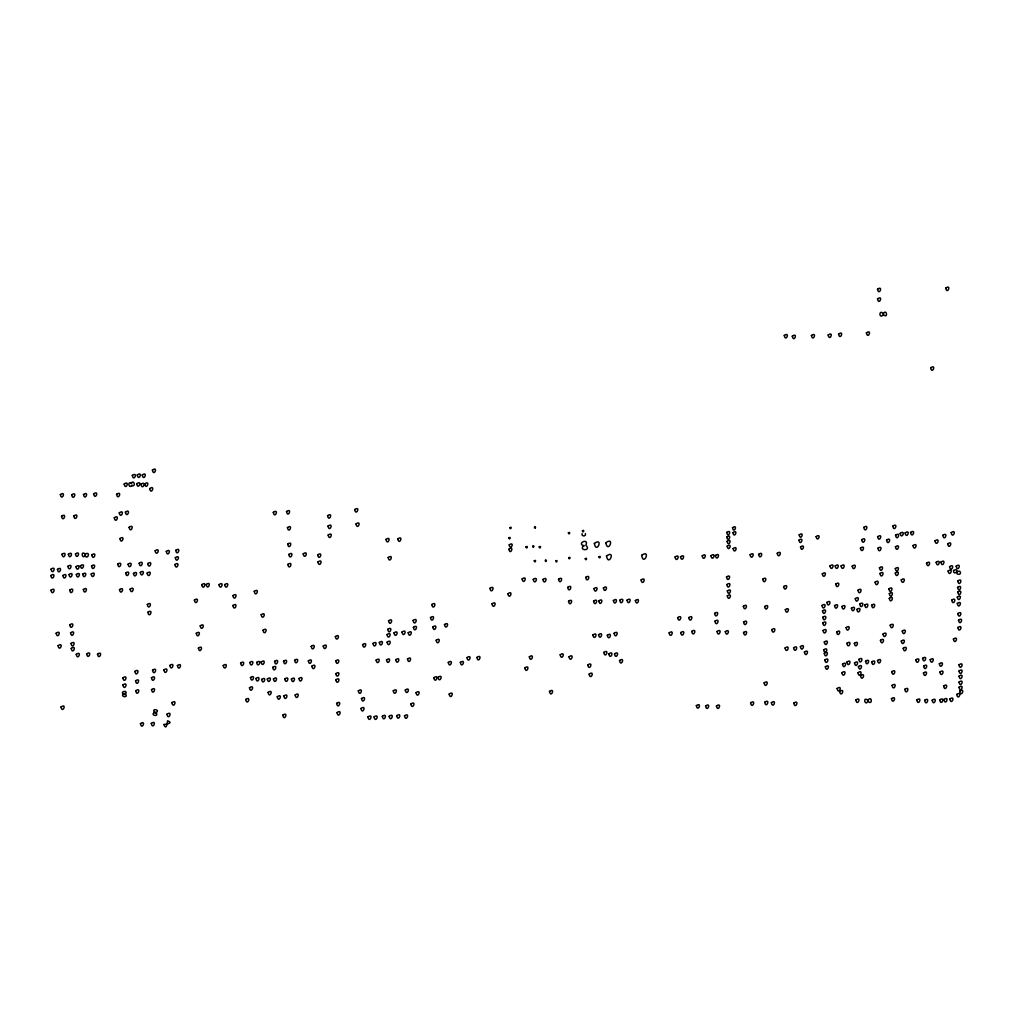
<?xml version="1.0" encoding="UTF-8"?>
<svg xmlns="http://www.w3.org/2000/svg" width="1014" height="1014" viewBox="0 0 1014 1014"><rect width="100%" height="100%" fill="white"/><g stroke="black" fill="none" stroke-linecap="round" stroke-linejoin="round"><path stroke-width="1.5" d="M85.455 554.848C82.413 561.021 80.081 549.613 85.303 554.1M582.074 533.605C580.933 536.761 586.612 536.698 585.408 533.567M883.27 313.985C886.312 307.8 888.644 319.207 883.422 314.72M867.997 701.016C864.955 707.189 862.61 695.794 867.845 700.268M535.531 527.812C535.519 524.568 533.187 528.649 535.253 527.99M532.781 546.128C532.794 549.373 535.113 545.291 533.06 545.95M545.291 560.298C545.304 563.543 547.623 559.462 545.57 560.108M555.913 560.767C555.926 564.012 558.245 559.931 556.192 560.577M130.996 483.26C134.292 478.849 136.193 488.064 131.414 485.313M132.15 485.262C128.854 489.661 126.953 480.459 131.719 483.196M883.131 314.936C878.948 319.511 878.859 308.953 883.118 313.465M868.123 699.901C872.306 695.312 872.395 705.871 868.136 701.358M85.544 553.847C91.184 551.198 87.166 561.021 84.999 555.178M125.026 694.476C129.513 689.254 118.106 691.586 124.278 694.628M583.887 545.342C577.714 551.172 592.151 551.046 585.877 545.329C589.311 537.521 576.053 543.124 584.001 546.052M124.392 693.449C118.207 696.517 129.678 698.785 125.115 693.589M154.977 712.221C148.779 715.288 160.25 717.557 155.687 712.36M155.548 712.893C161.746 709.825 150.275 707.557 154.838 712.753M509.839 527.66C510.511 530.892 512.514 525.721 509.839 527.66M508.876 537.838C509.535 541.083 511.55 535.912 508.876 537.838M525.987 546.876C526.646 550.12 528.662 544.949 525.987 546.876M534.251 560.805C534.91 564.038 536.926 558.879 534.251 560.805M539.207 546.876C539.866 550.12 541.882 544.949 539.207 546.876M568.385 532.832C569.044 536.076 571.059 530.905 568.385 532.832M568.715 557.738C569.374 560.97 571.389 555.811 568.715 557.738M582.416 530.791C583.075 534.023 585.091 528.852 582.416 530.791M585.243 558.689C585.902 561.921 587.917 556.749 585.243 558.689M598.932 556.8C599.591 560.032 601.606 554.861 598.932 556.8M60.358 494.566C61.753 501.981 66.544 490.244 60.358 494.566M51.042 569.158C52.436 576.573 57.228 564.836 51.042 569.158M61.524 516.253C62.919 523.668 67.71 511.931 61.524 516.253M50.839 575.546C52.234 582.961 57.025 571.224 50.839 575.546M50.992 590.186C52.386 597.601 57.19 585.877 50.992 590.186M71.702 494.781C73.097 502.196 77.888 490.472 71.702 494.781M57.43 569.361C58.825 576.763 63.616 565.039 57.43 569.361M61.981 554.278C63.375 561.693 68.166 549.956 61.981 554.278M73.794 515.961C75.188 523.376 79.992 511.639 73.794 515.961M62.893 575.496C64.288 582.911 69.079 571.186 62.893 575.496M68.356 554.24C69.751 561.655 74.542 549.918 68.356 554.24M67.925 566.306C69.32 573.721 74.111 561.984 67.925 566.306M56.15 633.205C57.544 640.62 62.348 628.895 56.15 633.205M83.503 494.515C84.897 501.93 89.701 490.193 83.503 494.515M68.99 574.532C70.384 581.947 75.175 570.21 68.99 574.532M75.429 553.936C76.823 561.35 81.614 549.613 75.429 553.936M58.102 645.652C59.496 653.067 64.3 641.33 58.102 645.652M69.662 590.097C71.056 597.512 75.847 585.775 69.662 590.097M75.974 566.674C77.368 574.076 82.172 562.352 75.974 566.674M76.316 574.456C77.71 581.859 82.502 570.134 76.316 574.456M93.643 493.843C95.037 501.258 99.828 489.521 93.643 493.843M80.423 565.774C81.817 573.176 86.621 561.452 80.423 565.774M69.738 624.827C71.132 632.242 75.923 620.505 69.738 624.827M70.549 632.825C71.943 640.24 76.734 628.503 70.549 632.825M82.679 574.178C84.073 581.592 88.864 569.855 82.679 574.178M71.005 643.434C72.4 650.849 77.191 639.124 71.005 643.434M71.221 648.39C72.615 655.804 77.406 644.08 71.221 648.39M83.338 589.502C84.732 596.916 89.524 585.192 83.338 589.502M61.03 706.961C62.424 714.376 67.228 702.639 61.03 706.961M91.78 554.886C93.174 562.301 97.965 550.564 91.78 554.886M91.539 566.002C92.933 573.417 97.737 561.68 91.539 566.002M91.184 574.051C92.578 581.466 97.369 569.729 91.184 574.051M76.253 654.322C77.647 661.736 82.451 649.999 76.253 654.322M116.572 494.274C117.966 501.689 122.77 489.952 116.572 494.274M86.634 653.878C88.028 661.293 92.819 649.556 86.634 653.878M114.278 517.761C115.672 525.176 120.463 513.452 114.278 517.761M124.177 484.02C125.571 491.435 130.362 479.711 124.177 484.02M119.272 512.818C120.666 520.233 125.457 508.508 119.272 512.818M119.906 538.548C121.3 545.963 126.091 534.239 119.906 538.548M132.302 475.401C133.696 482.816 138.5 471.092 132.302 475.401M97.509 654.119C98.903 661.534 103.707 649.797 97.509 654.119M125.381 512.083C126.775 519.498 131.566 507.773 125.381 512.083M117.687 564.164C119.082 571.579 123.885 559.855 117.687 564.164M137.245 474.958C138.639 482.372 143.443 470.635 137.245 474.958M136.687 483.716C138.081 491.131 142.873 479.407 136.687 483.716M129.108 527.293C130.502 534.695 135.293 522.971 129.108 527.293M119.5 589.603C120.894 597.018 125.685 585.293 119.5 589.603M142.214 474.983C143.608 482.385 148.399 470.661 142.214 474.983M140.959 484.248C142.353 491.663 147.144 479.926 140.959 484.248M125.635 573.037C127.029 580.452 131.82 568.727 125.635 573.037M128.094 564.19C129.488 571.604 134.279 559.88 128.094 564.19M144.723 483.843C146.117 491.258 150.909 479.533 144.723 483.843M152.392 470.052C153.786 477.467 158.59 465.73 152.392 470.052M149.654 488.596C151.048 496.011 155.839 484.286 149.654 488.596M130.109 589.147C131.503 596.562 136.294 584.837 130.109 589.147M133.442 573.417C134.837 580.832 139.64 569.095 133.442 573.417M139.159 563.239C140.553 570.654 145.344 558.929 139.159 563.239M140.262 572.416C141.656 579.831 146.447 568.094 140.262 572.416M122.871 677.834C124.266 685.249 129.057 673.524 122.871 677.834M122.935 684.919C124.329 692.334 129.133 680.609 122.935 684.919M147.676 563.581C149.071 570.996 153.862 559.272 147.676 563.581M147.144 573.062C148.538 580.477 153.329 568.74 147.144 573.062M155.155 550.741C156.549 558.156 161.34 546.419 155.155 550.741M147.309 604.483C148.703 611.898 153.494 600.161 147.309 604.483M134.887 671.407C136.282 678.822 141.073 667.098 134.887 671.407M147.879 612.253C149.273 619.668 154.065 607.931 147.879 612.253M135.521 680.838C136.915 688.253 141.707 676.515 135.521 680.838M135.711 690.749C137.105 698.164 141.897 686.44 135.711 690.749M166.296 551.439C167.69 558.853 172.481 547.129 166.296 551.439M140.439 723.628C141.833 731.043 146.624 719.306 140.439 723.628M175.701 550.336C177.095 557.738 181.886 546.014 175.701 550.336M152.544 670.178C153.938 677.593 158.742 665.868 152.544 670.178M151.454 677.783C152.848 685.198 157.652 673.473 151.454 677.783M175.308 557.675C176.702 565.09 181.493 553.352 175.308 557.675M174.89 564.544C176.284 571.959 181.075 560.222 174.89 564.544M151.492 689.596C152.886 697.011 157.677 685.287 151.492 689.596M151.289 723.4C152.683 730.815 157.487 719.078 151.289 723.4M163.875 669.924C165.269 677.339 170.073 665.615 163.875 669.924M169.832 665.425C171.227 672.827 176.018 661.103 169.832 665.425M163.862 724.516C166.245 730.828 167.297 723.134 167.589 720.777C173.964 723.109 166.22 724.186 163.862 724.516M166.968 714.224C168.362 721.626 173.153 709.901 166.968 714.224M177.399 665.564C178.794 672.979 183.585 661.255 177.399 665.564M171.898 702.664C173.293 710.079 178.096 698.342 171.898 702.664M194.371 600.098C195.765 607.5 200.569 595.776 194.371 600.098M201.748 584.647C203.142 592.062 207.933 580.338 201.748 584.647M196.272 633.332C197.667 640.747 202.47 629.01 196.272 633.332M206.222 584.457C207.617 591.872 212.42 580.147 206.222 584.457M200.214 625.828C201.609 633.243 206.4 621.519 200.214 625.828M198.389 648.123C199.783 655.538 204.575 643.814 198.389 648.123M218.999 584.622C220.393 592.037 225.184 580.3 218.999 584.622M224.664 584.609C226.059 592.024 230.85 580.3 224.664 584.609M232.928 595.598C234.323 603.013 239.127 591.276 232.928 595.598M232.89 605.523C234.285 612.938 239.076 601.213 232.89 605.523M223.232 665.488C224.626 672.903 229.418 661.166 223.232 665.488M254.248 591.377C255.655 598.792 260.446 587.055 254.248 591.377M240.61 663.08C242.016 670.495 246.808 658.77 240.61 663.08M273.298 512.349C274.693 519.764 279.496 508.027 273.298 512.349M249.799 662.459C251.193 669.874 255.997 658.137 249.799 662.459M261.168 614.712C262.563 622.114 267.354 610.39 261.168 614.712M245.73 699.495C247.124 706.897 251.916 695.173 245.73 699.495M250.458 677.542C251.852 684.957 256.643 673.233 250.458 677.542M249.469 687.746C250.864 695.16 255.667 683.436 249.469 687.746M256.656 662.396C258.05 669.81 262.841 658.073 256.656 662.396M263.019 630.226C264.413 637.641 269.204 625.904 263.019 630.226M286.506 511.538C287.9 518.953 292.691 507.228 286.506 511.538M255.934 678.493C257.328 685.908 262.119 674.183 255.934 678.493M261.13 661.965C262.525 669.379 267.316 657.655 261.13 661.965M287.431 527.572C288.825 534.986 293.616 523.249 287.431 527.572M287.659 544.1C289.053 551.515 293.857 539.778 287.659 544.1M261.637 679.431C263.032 686.846 267.823 675.109 261.637 679.431M288.813 554.443C290.207 561.857 295.011 550.133 288.813 554.443M287.824 564.418C289.218 571.82 294.022 560.096 287.824 564.418M267.29 678.949C268.685 686.364 273.476 674.64 267.29 678.949M272.703 667.377C274.097 674.792 278.888 663.055 272.703 667.377M268.102 692.385C269.496 699.799 274.287 688.062 268.102 692.385M274.566 661.394C275.96 668.809 280.751 657.072 274.566 661.394M273.438 678.924C274.832 686.339 279.623 674.602 273.438 678.924M303.199 553.821C304.606 561.236 309.397 549.512 303.199 553.821M283.54 661.242C284.934 668.657 289.725 656.92 283.54 661.242M277.266 696.719C278.66 704.134 283.451 692.397 277.266 696.719M284.769 678.911C286.163 686.326 290.967 674.589 284.769 678.911M283.857 695.959C285.251 703.374 290.042 691.649 283.857 695.959M282.792 715.149C284.186 722.564 288.977 710.827 282.792 715.149M294.605 660.291C295.999 667.706 300.79 655.969 294.605 660.291M291.398 679.101C292.793 686.503 297.584 674.779 291.398 679.101M317.661 554.861C319.055 562.276 323.846 550.539 317.661 554.861M317.965 561.933C319.359 569.348 324.15 557.624 317.965 561.933M327.56 515.682C328.954 523.097 333.745 511.36 327.56 515.682M328.004 526.063C329.398 533.478 334.189 521.741 328.004 526.063M295.15 695.008C296.544 702.41 301.335 690.686 295.15 695.008M298.94 678.531C300.334 685.946 305.125 674.221 298.94 678.531M328.156 535.037C329.55 542.452 334.341 530.715 328.156 535.037M308.332 660.887C309.726 668.302 314.53 656.565 308.332 660.887M311.197 646.349C312.591 653.751 317.382 642.027 311.197 646.349M311.868 666.16C313.263 673.575 318.054 661.85 311.868 666.16M323.238 646.057C324.632 653.472 329.423 641.748 323.238 646.057M354.697 509.56C356.091 516.963 360.895 505.238 354.697 509.56M356.028 523.908C357.422 531.323 362.213 519.599 356.028 523.908M335.355 636.564C336.749 643.979 341.541 632.242 335.355 636.564M335.748 660.887C337.142 668.302 341.933 656.565 335.748 660.887M335.824 673.638C337.218 681.053 342.01 669.329 335.824 673.638M335.849 679.786C337.244 687.2 342.035 675.463 335.849 679.786M336.623 703.374C338.017 710.789 342.821 699.064 336.623 703.374M337.016 712.576C338.41 719.991 343.214 708.266 337.016 712.576M362.632 644.6C364.026 652.015 368.83 640.29 362.632 644.6M385.992 539.397C387.386 546.812 392.177 535.088 385.992 539.397M358.297 690.864C359.691 698.278 364.482 686.554 358.297 690.864M388.185 557.497C389.579 564.912 394.383 553.175 388.185 557.497M361.466 698.532C362.86 705.947 367.651 694.21 361.466 698.532M372.987 643.446C374.381 650.861 379.173 639.137 372.987 643.446M360.946 708.482C362.34 715.897 367.131 704.16 360.946 708.482M397.792 538.89C399.186 546.305 403.978 534.581 397.792 538.89M379.325 642.47C380.719 649.885 385.51 638.148 379.325 642.47M376.118 660.101C377.512 667.504 382.303 655.779 376.118 660.101M367.93 716.923C369.324 724.338 374.115 712.601 367.93 716.923M388.552 620.809C389.946 628.224 394.738 616.487 388.552 620.809M387.728 629.352C389.123 636.767 393.926 625.03 387.728 629.352M387.018 634.574C388.413 641.989 393.204 630.264 387.018 634.574M387.107 642.141C388.501 649.543 393.293 637.819 387.107 642.141M374.065 716.898C375.459 724.3 380.263 712.576 374.065 716.898M386.499 659.886C387.893 667.301 392.697 655.564 386.499 659.886M394.028 632.863C395.422 640.278 400.213 628.541 394.028 632.863M382.316 716.302C383.71 723.717 388.501 711.98 382.316 716.302M395.714 659.721C397.108 667.136 401.899 655.412 395.714 659.721M402.026 632.039C403.42 639.454 408.211 627.729 402.026 632.039M393.267 690.788C394.661 698.202 399.453 686.465 393.267 690.788M389.161 716.239C390.555 723.654 395.346 711.929 389.161 716.239M408.198 632.723C409.593 640.138 414.384 628.401 408.198 632.723M413.104 620.454C414.498 627.869 419.302 616.144 413.104 620.454M413.395 627.298C414.802 634.713 419.593 622.989 413.395 627.298M407.489 658.986C408.883 666.401 413.687 654.664 407.489 658.986M396.702 715.681C398.096 723.096 402.888 711.372 396.702 715.681M405.283 690.027C406.677 697.442 411.469 685.718 405.283 690.027M404.497 715.821C405.892 723.236 410.695 711.498 404.497 715.821M410.847 703.97C412.242 711.384 417.033 699.647 410.847 703.97M431.799 604.534C433.193 611.949 437.985 600.212 431.799 604.534M430.468 617.589C431.863 625.004 436.654 613.267 430.468 617.589M416.032 692.638C417.426 700.053 422.217 688.329 416.032 692.638M432.763 626.944C434.157 634.358 438.948 622.621 432.763 626.944M436.172 640.265C437.566 647.68 442.358 635.943 436.172 640.265M433.815 677.694C435.209 685.109 440 673.385 433.815 677.694M444.474 624.548C445.868 631.963 450.66 620.226 444.474 624.548M438.048 677.276C439.442 684.691 444.246 672.966 438.048 677.276M448.277 662.421C449.671 669.836 454.475 658.111 448.277 662.421M449.164 694.045C450.558 701.46 455.362 689.735 449.164 694.045M460.331 662.383C461.725 669.798 466.516 658.061 460.331 662.383M466.972 657.604C468.367 665.019 473.17 653.295 466.972 657.604M489.939 588.335C491.334 595.738 496.125 584.013 489.939 588.335M476.897 657.414C478.291 664.829 483.082 653.105 476.897 657.414M492.018 603.837C493.412 611.252 498.204 599.515 492.018 603.837M509.205 544.848C510.549 551.946 515.137 540.716 509.205 544.848M508.901 549.182C510.232 556.28 514.82 545.05 508.901 549.182M507.887 593.697C509.282 601.112 514.073 589.388 507.887 593.697M522.134 578.918C523.528 586.32 528.332 574.596 522.134 578.918M533.263 579.374C534.657 586.789 539.448 575.065 533.263 579.374M524.834 667.884C526.228 675.286 531.032 663.562 524.834 667.884M542.959 579.438C544.353 586.853 549.144 575.115 542.959 579.438M529.321 656.819C530.715 664.233 535.519 652.496 529.321 656.819M558.537 579.235C559.931 586.65 564.735 574.925 558.537 579.235M567.688 587.347C569.082 594.762 573.873 583.037 567.688 587.347M549.474 691.396C550.868 698.811 555.672 687.074 549.474 691.396M568.524 601.264C569.919 608.666 574.71 596.942 568.524 601.264M560.184 654.778C561.579 662.193 566.382 650.468 560.184 654.778M569.019 656.768C570.413 664.183 575.204 652.446 569.019 656.768M585.686 577.359C587.081 584.774 591.872 573.049 585.686 577.359M594.356 543.453C596.447 554.962 603.888 536.71 594.356 543.453M593.963 588.589C595.357 596.004 600.161 584.267 593.963 588.589M593.558 601.125C594.952 608.539 599.756 596.815 593.558 601.125M605.827 542.731C607.918 554.24 615.371 535.988 605.827 542.731M606.499 555.964C608.59 567.472 616.043 549.22 606.499 555.964M598.754 600.909C600.149 608.311 604.94 596.587 598.754 600.909M592.886 634.941C594.28 642.356 599.084 630.632 592.886 634.941M587.803 664.931C589.197 672.345 593.989 660.621 587.803 664.931M603.393 587.943C604.788 595.357 609.579 583.633 603.393 587.943M589.134 674.095C590.528 681.509 595.332 669.772 589.134 674.095M598.552 634.701C599.946 642.116 604.737 630.378 598.552 634.701M613.381 600.516C614.776 607.918 619.567 596.194 613.381 600.516M603.799 652.433C605.193 659.848 609.984 648.111 603.799 652.433M607.323 635.271C608.717 642.686 613.508 630.949 607.323 635.271M608.831 653.865C610.225 661.28 615.016 649.556 608.831 653.865M619.757 600.237C621.151 607.652 625.942 595.915 619.757 600.237M614.091 633.319C615.485 640.734 620.276 629.01 614.091 633.319M614.497 653.865C615.891 661.28 620.682 649.543 614.497 653.865M627.07 600.161C628.465 607.576 633.256 595.839 627.07 600.161M619.503 660.494C620.898 667.909 625.701 656.185 619.503 660.494M641.634 555.33C643.725 566.839 651.178 548.587 641.634 555.33M635.36 600.516C636.754 607.918 641.545 596.194 635.36 600.516M641.089 579.945C642.483 587.36 647.274 575.622 641.089 579.945M675.071 556.978C676.465 564.392 681.256 552.668 675.071 556.978M680.495 556.749C681.89 564.164 686.681 552.427 680.495 556.749M669.126 632.85C670.52 640.265 675.311 628.528 669.126 632.85M677.682 617.589C679.076 625.004 683.867 613.28 677.682 617.589M680.686 632.584C682.08 639.999 686.871 628.274 680.686 632.584M688.785 617.589C690.179 625.004 694.97 613.267 688.785 617.589M702.195 555.811C703.589 563.226 708.38 551.502 702.195 555.811M691.738 631.405C693.132 638.82 697.936 627.083 691.738 631.405M710.928 555.672C712.322 563.087 717.126 551.363 710.928 555.672M715.415 555.482C716.809 562.897 721.6 551.16 715.415 555.482M726.721 532.413C728.052 539.511 732.64 528.281 726.721 532.413M726.721 536.951C728.052 544.049 732.64 532.819 726.721 536.951M727.101 541.349C728.432 548.447 733.021 537.217 727.101 541.349M727.19 546.191C728.521 553.289 733.109 542.059 727.19 546.191M696.352 705.63C697.746 713.045 702.537 701.32 696.352 705.63M714.591 613.407C715.985 620.822 720.789 609.097 714.591 613.407M732.501 527.698C733.832 534.796 738.42 523.566 732.501 527.698M714.933 621.189C716.328 628.604 721.119 616.88 714.933 621.189M732.907 532.591C734.25 539.689 738.838 528.459 732.907 532.591M726.493 576.979C727.887 584.394 732.691 572.669 726.493 576.979M733.147 548.561C734.478 555.659 739.067 544.429 733.147 548.561M717.025 631.494C718.419 638.909 723.223 627.184 717.025 631.494M726.823 584.533C728.217 591.948 733.008 580.211 726.823 584.533M727.33 590.883C728.724 598.298 733.515 586.574 727.33 590.883M705.579 705.947C706.973 713.362 711.765 701.625 705.579 705.947M727.304 595.852C728.698 603.267 733.502 591.53 727.304 595.852M725.302 631.608C726.696 639.023 731.487 627.298 725.302 631.608M784.266 335.457C785.66 342.871 790.451 331.134 784.266 335.457M716.454 705.947C717.849 713.362 722.64 701.637 716.454 705.947M792.289 336.166C793.683 343.581 798.474 331.844 792.289 336.166M750.119 554.696C751.513 562.111 756.305 550.387 750.119 554.696M743.351 606.271C744.745 613.673 749.536 601.948 743.351 606.271M743.566 622.089C744.96 629.504 749.752 617.767 743.566 622.089M758.599 554.328C759.993 561.743 764.797 550.019 758.599 554.328M743.528 632.483C744.922 639.897 749.726 628.173 743.528 632.483M762.743 579.197C764.138 586.612 768.929 574.887 762.743 579.197M811.415 335.457C812.81 342.871 817.601 331.134 811.415 335.457M764.632 606.537C766.026 613.939 770.817 602.215 764.632 606.537M777.231 553.302C778.625 560.717 783.416 548.98 777.231 553.302M750.575 702.829C751.97 710.244 756.761 698.519 750.575 702.829M828.172 334.988C829.566 342.402 834.357 330.665 828.172 334.988M771.768 629.618C773.162 637.033 777.953 625.296 771.768 629.618M764.125 682.878C765.519 690.281 770.323 678.556 764.125 682.878M783.619 586.574C785.013 593.989 789.805 582.264 783.619 586.574M764.721 702.22C766.115 709.635 770.919 697.911 764.721 702.22M838.553 334.037C839.947 341.452 844.751 329.727 838.553 334.037M799.197 534.834C800.528 541.932 805.116 530.702 799.197 534.834M785.318 609.655C786.712 617.07 791.516 605.345 785.318 609.655M798.981 540.132C800.312 547.23 804.901 536 798.981 540.132M800.502 546.926C801.833 554.024 806.422 542.794 800.502 546.926M771.362 702.651C772.757 710.066 777.548 698.329 771.362 702.651M785.077 647.946C786.471 655.361 791.262 643.637 785.077 647.946M793.582 647.819C794.976 655.234 799.767 643.497 793.582 647.819M816.131 536.571C817.474 543.669 822.062 532.439 816.131 536.571M800.376 646.577C801.77 653.992 806.561 642.268 800.376 646.577M793.823 703.095C795.217 710.51 800.021 698.785 793.823 703.095M866.412 332.858C867.807 340.273 872.598 328.549 866.412 332.858M804.394 652.078C805.788 659.493 810.579 647.756 804.394 652.078M877.503 289.193C878.897 296.595 883.701 284.871 877.503 289.193M822.291 573.81C823.685 581.225 828.489 569.488 822.291 573.81M877.503 298.864C878.897 306.279 883.701 294.554 877.503 298.864M821.999 605.485C823.393 612.9 828.185 601.163 821.999 605.485M829.984 565.913C831.379 573.328 836.182 561.604 829.984 565.913M822.468 610.897C823.862 618.312 828.653 606.575 822.468 610.897M822.747 617.26C824.141 624.675 828.932 612.95 822.747 617.26M822.747 622.938C824.141 630.353 828.945 618.616 822.747 622.938M826.828 602.443C828.223 609.858 833.026 598.121 826.828 602.443M835.181 565.926C836.588 573.341 841.379 561.617 835.181 565.926M823.076 630.48C824.471 637.895 829.262 626.17 823.076 630.48M824.281 642.014C825.675 649.416 830.466 637.692 824.281 642.014M835.726 584.102C837.12 591.517 841.924 579.78 835.726 584.102M823.672 649.835C825.066 657.249 829.858 645.512 823.672 649.835M841.088 565.913C842.482 573.328 847.286 561.591 841.088 565.913M824.293 653.346C825.688 660.76 830.479 649.036 824.293 653.346M834.535 605.65C835.929 613.064 840.72 601.34 834.535 605.65M824.813 659.949C826.207 667.351 830.998 655.627 824.813 659.949M825.345 666.768C826.74 674.183 831.531 662.459 825.345 666.768M836.613 632.026C838.008 639.441 842.799 627.704 836.613 632.026M841.899 606.511C843.293 613.926 848.084 602.202 841.899 606.511M852.204 566.142C853.598 573.556 858.402 561.819 852.204 566.142M863.776 527.369C865.17 534.784 869.961 523.047 863.776 527.369M861.71 539.74C863.104 547.154 867.895 535.43 861.71 539.74M860.417 548.067C861.811 555.482 866.602 543.745 860.417 548.067M846.107 627.603C847.501 635.018 852.292 623.28 846.107 627.603M851.418 608.235C852.812 615.65 857.603 603.913 851.418 608.235M837.146 688.481C838.54 695.896 843.331 684.158 837.146 688.481M855.258 598.615C856.653 606.03 861.444 594.305 855.258 598.615M842.482 664.145C843.876 671.56 848.667 659.835 842.482 664.145M846.88 643.32C848.274 650.735 853.066 638.997 846.88 643.32M857.971 590.237C859.365 597.639 864.156 585.915 857.971 590.237M841.899 672.675C843.293 680.09 848.097 668.365 841.899 672.675M839.643 691.447C841.037 698.849 845.828 687.124 839.643 691.447M856.906 609.414C858.3 616.829 863.091 605.105 856.906 609.414M846.88 662.066C848.274 669.481 853.066 657.744 846.88 662.066M859.745 604.091C861.139 611.505 865.931 599.781 859.745 604.091M854.346 643.32C855.74 650.735 860.531 638.997 854.346 643.32M877.642 536.698C879.037 544.112 883.828 532.375 877.642 536.698M864.752 605.066C866.146 612.481 870.937 600.744 864.752 605.066M854.485 662.915C855.879 670.33 860.671 658.606 854.485 662.915M877.909 548.257C879.303 555.672 884.094 543.948 877.909 548.257M858.82 659.43C860.214 666.844 865.005 655.107 858.82 659.43M858.414 666.528C859.809 673.942 864.6 662.218 858.414 666.528M875.107 582.175C876.502 589.578 881.293 577.853 875.107 582.175M857.971 672.7C859.365 680.102 864.156 668.378 857.971 672.7M871.609 605.244C873.003 612.659 877.794 600.922 871.609 605.244M879.455 567.802C880.849 575.217 885.64 563.492 879.455 567.802M879.937 573.455C881.331 580.87 886.122 569.133 879.937 573.455M886.528 540.094C887.922 547.509 892.726 535.772 886.528 540.094M855.841 699.964C857.236 707.379 862.027 695.642 855.841 699.964M860.468 675.654C861.862 683.068 866.653 671.344 860.468 675.654M865.512 661.267C866.907 668.682 871.698 656.945 865.512 661.267M892.789 526.114C894.183 533.529 898.974 521.804 892.789 526.114M895.539 535.215C896.934 542.629 901.725 530.892 895.539 535.215M871.685 661.939C873.079 669.354 877.871 657.63 871.685 661.939M945.732 288.065C947.127 295.48 951.931 283.743 945.732 288.065M895.438 546.799C896.832 554.214 901.623 542.49 895.438 546.799M930.624 367.803C932.018 375.205 936.809 363.481 930.624 367.803M888.872 588.906C890.267 596.321 895.058 584.584 888.872 588.906M900.179 533.364C901.573 540.779 906.377 529.042 900.179 533.364M889.303 593.608C890.698 601.023 895.489 589.299 889.303 593.608M880.444 640.303C881.838 647.718 886.629 635.981 880.444 640.303M889.278 598.336C890.672 605.751 895.463 594.014 889.278 598.336M895.311 568.537C896.706 575.952 901.509 564.228 895.311 568.537M877.528 660.507C878.923 667.922 883.726 656.197 877.528 660.507M883.017 634.054C884.411 641.456 889.202 629.732 883.017 634.054M895.273 573.037C896.668 580.452 901.459 568.715 895.273 573.037M905.122 532.908C906.516 540.323 911.32 528.598 905.122 532.908M890.191 625.232C891.585 632.647 896.376 620.923 890.191 625.232M901.243 579.869C902.637 587.283 907.429 575.546 901.243 579.869M910.547 532.439C911.941 539.854 916.732 528.129 910.547 532.439M912.993 545.57C914.387 552.985 919.178 541.248 912.993 545.57M891.724 671.712C893.119 679.126 897.91 667.402 891.724 671.712M902.257 631.101C903.651 638.503 908.443 626.779 902.257 631.101M892.067 685.401C893.461 692.816 898.265 681.091 892.067 685.401M901.269 641.063C902.663 648.478 907.454 636.741 901.269 641.063M891.458 698.659C892.852 706.074 897.644 694.349 891.458 698.659M903.233 648.301C904.627 655.716 909.419 643.979 903.233 648.301M926.517 563.188C927.911 570.59 932.703 558.866 926.517 563.188M904.767 689.355C906.161 696.757 910.952 685.033 904.767 689.355M934.997 540.842C936.391 548.257 941.195 536.533 934.997 540.842M915.781 659.81C917.176 667.225 921.967 655.5 915.781 659.81M936.163 562.301C937.557 569.703 942.348 557.979 936.163 562.301M942.805 535.316C944.199 542.718 948.99 530.994 942.805 535.316M940.878 562.098C942.272 569.5 947.063 557.776 940.878 562.098M922.575 658.34C923.969 665.754 928.761 654.017 922.575 658.34M916.795 699.939C918.19 707.354 922.981 695.617 916.795 699.939M923.615 666.097C925.009 673.511 929.8 661.774 923.615 666.097M947.659 543.846C949.053 551.261 953.844 539.524 947.659 543.846M923.437 672.954C924.831 680.369 929.623 668.632 923.437 672.954M951.183 532.591C952.577 540.006 957.381 528.269 951.183 532.591M930.193 659.67C931.587 667.085 936.378 655.348 930.193 659.67M948.115 570.996C949.51 578.411 954.301 566.687 948.115 570.996M949.586 566.687C950.98 574.089 955.771 562.364 949.586 566.687M924.616 700.306C926.01 707.721 930.801 695.997 924.616 700.306M953.528 570.527C953.591 576.244 957.698 569.691 959.966 571.402C962.679 575.344 954.656 575.394 957.165 571.237L955.987 569.488L953.528 570.527M956.177 566.167C957.571 573.569 962.362 561.845 956.177 566.167M932.17 700.218C933.564 707.633 938.356 695.908 932.17 700.218M939.344 663.764C940.739 671.179 945.53 659.442 939.344 663.764M951.728 600.136C953.122 607.551 957.913 595.826 951.728 600.136M957.761 580.984C959.155 588.399 963.946 576.662 957.761 580.984M939.927 672.003C941.322 679.418 946.125 667.694 939.927 672.003M957.558 587.372C958.952 594.787 963.744 583.05 957.558 587.372M957.761 592.087C959.155 599.502 963.946 587.765 957.761 592.087M957.267 597.069C958.661 604.483 963.452 592.746 957.267 597.069M957.305 603.444C958.699 610.859 963.49 599.135 957.305 603.444M939.712 699.901C941.106 707.316 945.897 695.579 939.712 699.901M943.603 686.022C944.997 693.437 949.801 681.712 943.603 686.022M957.748 613.584C959.143 620.999 963.934 609.275 957.748 613.584M953.401 639.061C954.795 646.476 959.586 634.739 953.401 639.061M958.496 620.175C959.89 627.59 964.682 615.853 958.496 620.175M957.862 627.527C959.269 634.941 964.061 623.204 957.862 627.527M943.945 699.483C945.34 706.897 950.143 695.16 943.945 699.483M949.839 698.988C951.233 706.403 956.025 694.679 949.839 698.988M959.003 664.804C960.397 672.219 965.189 660.494 959.003 664.804M959.029 670.951C960.423 678.366 965.214 666.629 959.029 670.951M959.016 676.148C960.41 683.563 965.201 671.826 959.016 676.148M956.734 694.438C958.129 701.853 962.92 690.128 956.734 694.438M959.029 682.054C960.423 689.469 965.227 677.732 959.029 682.054M959.016 687.251C960.41 694.666 965.214 682.942 959.016 687.251M959.662 691.244C961.057 698.659 965.848 686.922 959.662 691.244"/></g></svg>
